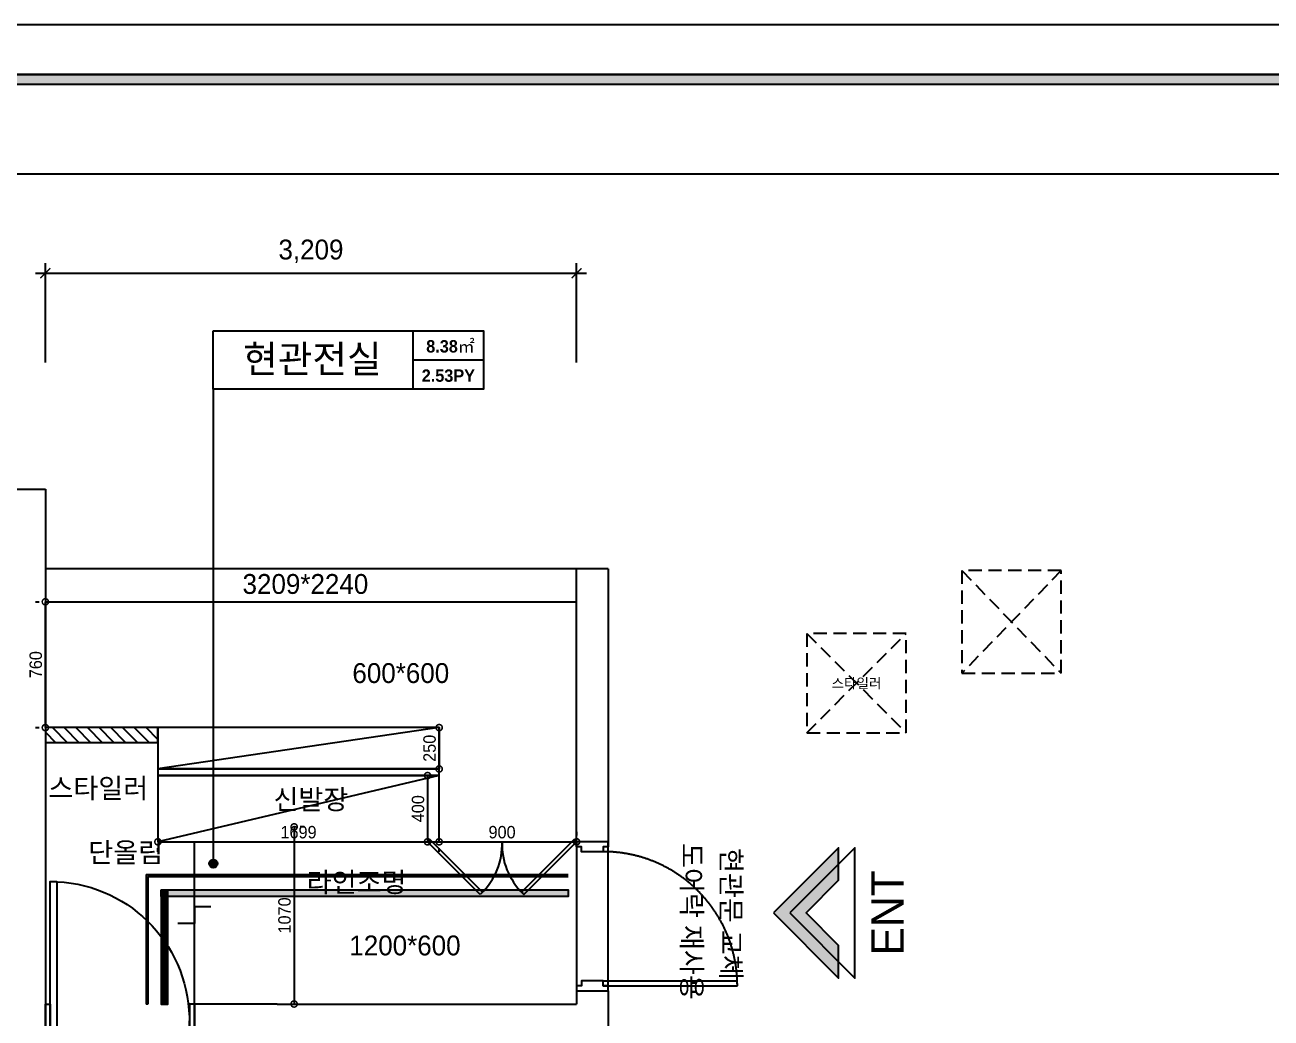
# Model space of a CAD drawing. Header units: inches. Extents: x -63256 to 33689, y -34490 to 100230.
# Drawn here: x -20484 to -12956, y -13468 to -7467 of the extents above; entities that cross this region are included whole.
import ezdxf
from ezdxf.enums import TextEntityAlignment as Align

# ---------------------------------------------------------------- set-up
doc = ezdxf.new("R2010")
doc.units = ezdxf.units.IN
doc.header["$LTSCALE"] = 100
doc.header["$MEASUREMENT"] = 0
doc.linetypes.add('ACAD_ISO04W100', pattern=[30, 24, -3, 0, -3])
doc.linetypes.add('DH-HID2', pattern=[1.2, 0.8, -0.4])
for name, color, linetype in [('0-ELC TEXT', 7, 'Continuous'), ('03-TEXT', 3, 'Continuous'), ('03-WAL NEW', 3, 'Continuous'), ('06-FUR', 6, 'Continuous'), ('06-LIGHT', 4, 'Continuous'), ('07-DIM WAL', 5, 'Continuous'), ('3.기호.계단선', 30, 'Continuous'), ('C-WIN', 4, 'Continuous'), ('CO-DO-FR', 7, 'Continuous'), ('CO-DOOR', 8, 'Continuous'), ('F-SYM', 7, 'Continuous'), ('FORM(YOURNAME)-1', 1, 'Continuous'), ('FORM(YOURNAME)-11', 1, 'Continuous'), ('FU-FURM', 251, 'DH-HID2'), ('RC-LIGHT', 7, 'Continuous'), ('도면층2', 2, 'Continuous'), ('도면층4', 4, 'Continuous'), ('도면층5', 5, 'Continuous')]:
    doc.layers.add(name, color=color, linetype=linetype)
doc.styles.add('HY 울릉도 L', font='')
doc.styles.add('YOURNAME', font='')
doc.styles.add('넥슨고딕', font='')
doc.styles.add('스타일1', font='')
doc.styles.add('코레일둥고', font='')
doc.styles.get('HY 울릉도 L').set_extended_font_data('HY울릉도L')
doc.styles.get('YOURNAME').set_extended_font_data('HYwulM')
doc.styles.get('넥슨고딕').set_extended_font_data('NEXON Lv1 Gothic Bold', bold=True)
doc.styles.get('스타일1').set_extended_font_data('HYwulM')
doc.styles.get('코레일둥고').set_extended_font_data('Korail Round Gothic Medium')
doc.dimstyles.new('30', dxfattribs={"dimscale": 30, "dimtxt": 2.5, "dimasz": 2.5, "dimexe": 1.25, "dimexo": 2, "dimtad": 1, "dimdec": 0, "dimtxsty": '스타일1', "dimblk": 'DOTSMALL', "dimcen": 2.5, "dimclrd": 1, "dimclre": 1, "dimclrt": 2, "dimadec": 0, "dimazin": 0, "dimtfac": 1, "dimtix": 1, "dimtmove": 0, "dimatfit": 3, "dimldrblk": 'DOTSMALL', "dimfxl": 1.25, "dimarcsym": 0})
doc.dimstyles.new('60', dxfattribs={"dimscale": 60, "dimtxt": 2, "dimasz": 1, "dimexe": 1, "dimexo": 1, "dimgap": 1, "dimtad": 1, "dimdec": 0, "dimrnd": 0.05, "dimdsep": 46, "dimlunit": 6, "dimtxsty": 'HY 울릉도 L', "dimblk": 'ARCHTICK', "dimcen": 2.5, "dimdle": 1, "dimclrd": 133, "dimclre": 133, "dimclrt": 30, "dimadec": 0, "dimazin": 0, "dimtfac": 1, "dimtdec": 0, "dimtix": 1, "dimtmove": 2, "dimatfit": 3, "dimldrblk": 'ARCHTICK', "dimfxl": 1, "dimlwd": -1, "dimlwe": -1, "dimarcsym": 0})

# ---------------------------------------------------------------- blocks, each defined once
blk = doc.blocks.new('FORM-ELEVATION')
at = {"layer": 'FORM(YOURNAME)-11'}
h = blk.add_hatch(color=256, dxfattribs=at)
h.dxf.hatch_style = 1
h.paths.add_polyline_path([(-10309, 35708), (71691, 35708), (71691, 35508), (-10309, 35508)])
h.paths.add_polyline_path([(-10309, -21492), (71691, -21492), (71691, -21692), (-10309, -21692)])
at = {"layer": 'Defpoints', "color": 158}
for points in [[(-10309, -21692), (71691, -21692), (71691, 35708), (-10309, 35708)], [(-8309, 33708), (61071, 33708), (61071, -19692), (-8309, -19692)]]:
    blk.add_lwpolyline(points, close=True, dxfattribs=at)
at = {"layer": 'FORM(YOURNAME)-11', "color": 250}
blk.add_lwpolyline([(-11309, -22692), (72691, -22692), (72691, 36708), (-11309, 36708)], close=True, dxfattribs=at)
at = {"layer": 'FORM(YOURNAME)-11'}
blk.add_lwpolyline([(-10309, 35708), (71691, 35708), (71691, 35508), (-10309, 35508)], close=True, dxfattribs=at)
at = {"layer": 'FORM(YOURNAME)-11', "color": 3, "style": 'YOURNAME'}
for tag, height, p in [('1', 451, (71041, -1219)), ('2', 451, (71041, -1863)), ('3', 451, (71041, -3150)), ('4', 451, (71041, -5081)), ('5', 515, (71041, -7398)), ('6', 515, (71041, -9650)), ('7', 515, (71041, -11903)), ('8', 515, (71041, -14155)), ('9', 515, (71041, -16408)), ('10', 515, (66791, -18596)), ('11', 515, (71041, -18660)), ('12', 515, (66791, -20848)), ('13', 515, (71041, -20848))]:
    blk.add_attdef(tag, text='', height=height, dxfattribs=at).set_placement(p, align=Align.MIDDLE_RIGHT)
blk = doc.blocks.new('F-SYM-ENT NAME')
at = {"layer": 'F-SYM'}
h = blk.add_hatch(color=1, dxfattribs=at)
h.dxf.hatch_style = 1
h.paths.add_polyline_path([(-181266.5, -29724.5), (-181466.5, -29924.5), (-181366.5, -29924.5), (-181266.5, -29824.5), (-181166.5, -29924.5), (-181066.5, -29924.5)])
at = {"layer": 'F-SYM', "color": 1}
for points in [[(-181266.5, -29724.5), (-181466.5, -29924.5), (-181366.5, -29924.5), (-181266.5, -29824.5), (-181166.5, -29924.5), (-181066.5, -29924.5)], [(-181266.5, -29774.5), (-181466.5, -29974.5), (-181066.5, -29974.5)]]:
    blk.add_lwpolyline(points, close=True, dxfattribs=at)
at = {"layer": 'F-SYM', "color": 1, "style": 'YOURNAME'}
blk.add_attdef('ENT', text='', height=100, dxfattribs=at).set_placement((-181266.5, -30024.5), align=Align.TOP_CENTER)
blk = doc.blocks.new('D-013')
at = {"layer": 'CO-DO-FR'}
for points in [[(0, 200), (30, 200), (30, 0), (0, 0)], [(900, 200), (870, 200), (870, 0), (900, 0)]]:
    blk.add_lwpolyline(points, close=True, dxfattribs=at)
at = {"layer": 'CO-DOOR'}
blk.add_lwpolyline([(830, 940), (830, -740), (870, -740), (870, 940)], close=True, dxfattribs=at)
blk.add_arc((870, 100), 840, 90, 267.2706, dxfattribs=at)
blk = doc.blocks.new('_ArchTick')
at = {"color": 0, "linetype": 'ByBlock', "const_width": 0.15}
blk.add_lwpolyline([(-0.5, -0.5), (0.5, 0.5)], dxfattribs=at)
blk = doc.blocks.new('*D239')
at = {"layer": '07-DIM WAL', "color": 133, "transparency": 16777216}
for p, q in [((-20360.3, -9507.5), (-20360.3, -8907.5)), ((-17151.3, -9507.5), (-17151.3, -8907.5)), ((-20420.3, -8967.5), (-17091.3, -8967.5))]:
    blk.add_line(p, q, dxfattribs=at)
at = {"layer": 'Defpoints', "color": 0, "transparency": 16777216}
for p in [(-17151.3, -8967.5), (-20360.3, -9567.5), (-17151.3, -9567.5)]:
    blk.add_point(p, dxfattribs=at)
at = {"layer": '07-DIM WAL', "color": 133, "transparency": 16777216, "xscale": 60, "yscale": 60, "zscale": 60, "rotation": 180}
blk.add_blockref('_ArchTick', (-20360.3, -8967.5), dxfattribs=at)
at = {"layer": '07-DIM WAL', "color": 133, "transparency": 16777216, "xscale": 60, "yscale": 60, "zscale": 60}
blk.add_blockref('_ArchTick', (-17151.3, -8967.5), dxfattribs=at)
at = {"layer": '07-DIM WAL', "color": 30, "transparency": 16777216, "insert": (-18755.8, -8835.5), "char_height": 120, "attachment_point": 5, "style": 'HY 울릉도 L'}
blk.add_mtext('3,209', dxfattribs=at)
blk = doc.blocks.new('_DOTSMALL')
at = {"color": 0, "linetype": 'ByBlock', "const_width": 0.5}
blk.add_lwpolyline([(-0.0625, 0, 1), (0.0625, 0, 1)], format="xyb", close=True, dxfattribs=at)
blk = doc.blocks.new('*D256')
at = {"layer": '07-DIM WAL', "color": 1, "lineweight": -2, "transparency": 16777216}
for p, q in [((-18111.3, -12002.7), (-18088.8, -12002.7)), ((-18051.3, -12002.7), (-18051.3, -12402.7)), ((-18111.3, -12402.7), (-18088.8, -12402.7))]:
    blk.add_line(p, q, dxfattribs=at)
at = {"layer": 'Defpoints', "color": 0, "transparency": 16777216}
for p in [(-18051.3, -12002.7), (-18051.3, -12402.7), (-18051.3, -12402.7)]:
    blk.add_point(p, dxfattribs=at)
at = {"layer": '07-DIM WAL', "color": 1, "lineweight": -2, "transparency": 16777216, "xscale": 75, "yscale": 75, "zscale": 75}
for p, rotation in [((-18051.3, -12002.7), 90), ((-18051.3, -12402.7), 270)]:
    blk.add_blockref('_DOTSMALL', p, dxfattribs=dict(at, rotation=rotation))
at = {"layer": '07-DIM WAL', "color": 2, "transparency": 16777216, "insert": (-18109, -12202.7), "char_height": 75, "attachment_point": 5, "rotation": 90, "style": '스타일1'}
blk.add_mtext('400', dxfattribs=at)
blk = doc.blocks.new('*D257')
at = {"layer": '07-DIM WAL', "color": 1, "lineweight": -2, "transparency": 16777216}
for p, q in [((-18857.5, -12312.5), (-18857.5, -13382.5)), ((-18797.5, -12312.5), (-18820, -12312.5)), ((-18830.1, -13382.5), (-18820, -13382.5))]:
    blk.add_line(p, q, dxfattribs=at)
at = {"layer": 'Defpoints', "color": 0, "transparency": 16777216}
for p in [(-18857.5, -12312.5), (-18890.1, -13382.5), (-18857.5, -13382.5)]:
    blk.add_point(p, dxfattribs=at)
at = {"layer": '07-DIM WAL', "color": 1, "lineweight": -2, "transparency": 16777216, "xscale": 75, "yscale": 75, "zscale": 75}
for p, rotation in [((-18857.5, -12312.5), 90), ((-18857.5, -13382.5), 270)]:
    blk.add_blockref('_DOTSMALL', p, dxfattribs=dict(at, rotation=rotation))
at = {"layer": '07-DIM WAL', "color": 2, "transparency": 16777216, "insert": (-18915.3, -12847.5), "char_height": 75, "attachment_point": 5, "rotation": 90, "style": '스타일1'}
blk.add_mtext('1070', dxfattribs=at)
blk = doc.blocks.new('*D233')
at = {"layer": '07-DIM WAL', "color": 1, "lineweight": -2, "transparency": 16777216}
for p, q in [((-20420.3, -10952.5), (-20397.8, -10952.5)), ((-20360.3, -11712.7), (-20360.3, -10952.5)), ((-20420.3, -11712.7), (-20397.8, -11712.7))]:
    blk.add_line(p, q, dxfattribs=at)
at = {"layer": 'Defpoints', "color": 0, "transparency": 16777216}
for p in [(-20360.3, -10952.5), (-20360.3, -10952.5), (-20360.3, -11712.7)]:
    blk.add_point(p, dxfattribs=at)
at = {"layer": '07-DIM WAL', "color": 1, "lineweight": -2, "transparency": 16777216, "xscale": 75, "yscale": 75, "zscale": 75}
for p, rotation in [((-20360.3, -10952.5), 90), ((-20360.3, -11712.7), 270)]:
    blk.add_blockref('_DOTSMALL', p, dxfattribs=dict(at, rotation=rotation))
at = {"layer": '07-DIM WAL', "color": 2, "transparency": 16777216, "insert": (-20418.1, -11332.6), "char_height": 75, "attachment_point": 5, "rotation": 90, "style": '스타일1'}
blk.add_mtext('760', dxfattribs=at)
blk = doc.blocks.new('*D337')
at = {"layer": '07-DIM WAL', "color": 1, "lineweight": -2, "transparency": 16777216}
for p, q in [((-19680.3, -12402.7), (-17981.3, -12402.7)), ((-19680.3, -12462.7), (-19680.3, -12440.2)), ((-17981.3, -12462.7), (-17981.3, -12440.2))]:
    blk.add_line(p, q, dxfattribs=at)
at = {"layer": 'Defpoints', "color": 0, "transparency": 16777216}
for p in [(-19680.3, -12402.7), (-17981.3, -12402.7), (-17981.3, -12402.7)]:
    blk.add_point(p, dxfattribs=at)
at = {"layer": '07-DIM WAL', "color": 1, "lineweight": -2, "transparency": 16777216, "xscale": 75, "yscale": 75, "zscale": 75, "rotation": 180}
blk.add_blockref('_DOTSMALL', (-19680.3, -12402.7), dxfattribs=at)
at = {"layer": '07-DIM WAL', "color": 1, "lineweight": -2, "transparency": 16777216, "xscale": 75, "yscale": 75, "zscale": 75}
blk.add_blockref('_DOTSMALL', (-17981.3, -12402.7), dxfattribs=at)
at = {"layer": '07-DIM WAL', "color": 2, "transparency": 16777216, "insert": (-18830.8, -12344.9), "char_height": 75, "attachment_point": 5, "style": '스타일1'}
blk.add_mtext('1699', dxfattribs=at)
blk = doc.blocks.new('*D338')
at = {"layer": '07-DIM WAL', "color": 1, "lineweight": -2, "transparency": 16777216}
for p, q in [((-18051.3, -12342.7), (-18051.3, -12365.2)), ((-17151.3, -12342.7), (-17151.3, -12365.2)), ((-18051.3, -12402.7), (-17151.3, -12402.7))]:
    blk.add_line(p, q, dxfattribs=at)
at = {"layer": 'Defpoints', "color": 0, "transparency": 16777216}
for p in [(-18051.3, -12402.7), (-17151.3, -12402.7), (-17151.3, -12402.7)]:
    blk.add_point(p, dxfattribs=at)
at = {"layer": '07-DIM WAL', "color": 1, "lineweight": -2, "transparency": 16777216, "xscale": 75, "yscale": 75, "zscale": 75, "rotation": 180}
blk.add_blockref('_DOTSMALL', (-18051.3, -12402.7), dxfattribs=at)
at = {"layer": '07-DIM WAL', "color": 1, "lineweight": -2, "transparency": 16777216, "xscale": 75, "yscale": 75, "zscale": 75}
blk.add_blockref('_DOTSMALL', (-17151.3, -12402.7), dxfattribs=at)
at = {"layer": '07-DIM WAL', "color": 2, "transparency": 16777216, "insert": (-17601.3, -12344.9), "char_height": 75, "attachment_point": 5, "style": '스타일1'}
blk.add_mtext('900', dxfattribs=at)
blk = doc.blocks.new('dfdadfs')
at = {"layer": 'C-WIN'}
blk.add_lwpolyline([(-17151.3, -110752.5), (-20360.3, -110752.5), (-20360.3, -110952.5), (-17151.3, -110952.5)], close=True, dxfattribs=at)
at = {"layer": '도면층2'}
for p, q in [((-20560.3, -110272.5), (-20360.3, -110272.5)), ((-20360.3, -110272.5), (-20360.3, -113582.5)), ((-16960.3, -110752.5), (-17151.3, -110752.5)), ((-17151.3, -112402.2), (-17151.3, -110752.5)), ((-16960.3, -110752.5), (-16960.3, -112402.2)), ((-17151.3, -111549.8), (-17151.3, -111080.3)), ((-17151.3, -111549.8), (-17151.3, -111080.3)), ((-17151.3, -113302.5), (-17151.3, -113382.5)), ((-16960.3, -113302.5), (-16960.3, -117332.5)), ((-18960.3, -113382.5), (-19460.3, -113382.5)), ((-19460.3, -113382.5), (-19460.3, -113582.5)), ((-18960.3, -113382.5), (-17151.3, -113382.5))]:
    blk.add_line(p, q, dxfattribs=at)
at = {"layer": '도면층4'}
for p, q in [((-16989.9, -113242.2), (-16180.4, -113242.2)), ((-16989.9, -113272.2), (-16179.9, -113272.2))]:
    blk.add_line(p, q, dxfattribs=at)
blk.add_lwpolyline([(-17151.3, -112402.2), (-17151.3, -113302.2), (-16959.9, -113302.2), (-16959.9, -112402.2)], close=True, dxfattribs=at)
for points in [[(-16959.9, -112402.2), (-16959.9, -112432.2), (-16989.9, -112432.2), (-16989.9, -112462.2), (-17121.3, -112462.2), (-17121.3, -112432.2), (-17151.3, -112432.2), (-17151.3, -112402.2)], [(-16959.9, -113302.2), (-16959.9, -113272.2), (-16989.9, -113272.2), (-16989.9, -113242.2), (-17121.3, -113242.2), (-17121.3, -113272.2), (-17151.3, -113272.2), (-17151.3, -113302.2)]]:
    blk.add_lwpolyline(points, dxfattribs=at)
at = {"layer": '도면층5', "linetype": 'ACAD_ISO04W100', "ltscale": 30}
blk.add_arc((-16989.9, -113272.2), 810, 0, 90, dxfattribs=at)
at = {"layer": '0-ELC TEXT', "style": '코레일둥고'}
blk.add_text('3209*2240', height=120, dxfattribs=at).set_placement((-19169, -110904.9))
blk = doc.blocks.new('*D388')
at = {"layer": '07-DIM WAL', "color": 1, "lineweight": -2, "transparency": 16777216}
for p, q in [((-18041.3, -11712.7), (-18018.8, -11712.7)), ((-17981.3, -11712.7), (-17981.3, -11962.7)), ((-18041.3, -11962.7), (-18018.8, -11962.7))]:
    blk.add_line(p, q, dxfattribs=at)
at = {"layer": 'Defpoints', "color": 0, "transparency": 16777216}
for p in [(-17981.3, -11712.7), (-17981.3, -11962.7), (-17981.3, -11962.7)]:
    blk.add_point(p, dxfattribs=at)
at = {"layer": '07-DIM WAL', "color": 1, "lineweight": -2, "transparency": 16777216, "xscale": 75, "yscale": 75, "zscale": 75}
for p, rotation in [((-17981.3, -11712.7), 90), ((-17981.3, -11962.7), 270)]:
    blk.add_blockref('_DOTSMALL', p, dxfattribs=dict(at, rotation=rotation))
at = {"layer": '07-DIM WAL', "color": 2, "transparency": 16777216, "insert": (-18039, -11837.7), "char_height": 75, "attachment_point": 5, "rotation": 90, "style": '스타일1'}
blk.add_mtext('250', dxfattribs=at)

msp = doc.modelspace()

# ---------------------------------------------------------------- hatches: boundary and pattern name
at = {"layer": '0-ELC TEXT'}
h = msp.add_hatch(color=256, dxfattribs=at)
h.dxf.hatch_style = 1
edge = h.paths.add_edge_path()
edge.add_arc((-19345.7, -12534.1), 25, -180, 180, ccw=False)
at = {"layer": '03-WAL NEW'}
h = msp.add_hatch(dxfattribs=at)
h.set_pattern_fill('_USER', color=256, scale=50, angle=135, pattern_type=0)
h.set_pattern_definition([(135, (0, -140.256), (-35.35534, -35.35534), [])])
h.paths.add_polyline_path([(-20360.3, -11801.9), (-19680.3, -11801.9), (-19680.3, -11712.7), (-20360.3, -11712.7)])
at = {"layer": '06-LIGHT'}
h = msp.add_hatch(dxfattribs=at)
h.set_pattern_fill('ANSI31', color=140)
h.set_pattern_definition([(45, (52.90224, -23416.0576), (-0.08838834765, 0.08838834765), [])])
h.paths.add_polyline_path([(-19660.3, -12692.5), (-17201.3, -12692.5), (-17201.3, -12732.5), (-19660.3, -12732.5)])
h = msp.add_hatch(dxfattribs=at)
h.set_pattern_fill('ANSI31', color=140)
h.set_pattern_definition([(45, (52.90224, -23336.0576), (-0.08838834765, 0.08838834765), [])])
h.paths.add_polyline_path([(-19620.3, -12692.5), (-19660.3, -12692.5), (-19660.3, -13382.5), (-19620.3, -13382.5)])

# ---------------------------------------------------------------- linework, layer by layer
for points in [[(-19460.3, -13382.5), (-19460.3, -12402.7)], [(-19360.3, -12795.9), (-19460.3, -12795.9), (-19460.3, -12895.9), (-19560.3, -12895.9)]]:
    msp.add_lwpolyline(points)
at = {"layer": '0-ELC TEXT'}
for p, q in [((-18138.5, -9668.6), (-18138.5, -9314.8)), ((-18138.5, -9491.7), (-17713.8, -9491.7)), ((-19345.7, -9668.6), (-19345.7, -12534.1))]:
    msp.add_line(p, q, dxfattribs=at)
msp.add_lwpolyline([(-19345.7, -9314.8), (-17713.8, -9314.8), (-17713.8, -9668.6), (-19345.7, -9668.6)], close=True, dxfattribs=at)
msp.add_circle((-19345.7, -12534.1), 25, dxfattribs=at)
at = {"layer": '03-WAL NEW'}
msp.add_lwpolyline([(-19680.3, -11712.7), (-20360.3, -11712.7), (-20360.3, -11801.9), (-19680.3, -11801.9)], close=True, dxfattribs=at)
at = {"layer": '06-FUR'}
for p, q in [((-17981.3, -11712.7), (-19680.3, -11962.7)), ((-17981.3, -12002.7), (-19680.3, -12402.7))]:
    msp.add_line(p, q, dxfattribs=at)
msp.add_lwpolyline([(-17981.3, -11962.7), (-17981.3, -11712.7), (-19680.3, -11712.7), (-19680.3, -11962.7), (-17981.3, -11962.7)], dxfattribs=at)
for points in [[(-17981.3, -11962.7), (-19680.3, -11962.7), (-19680.3, -12002.7), (-17981.3, -12002.7)], [(-19680.3, -12402.7), (-17981.3, -12402.7), (-17981.3, -12002.7), (-19680.3, -12002.7)], [(-17733.1, -12720.9), (-18051.3, -12402.7), (-18037.1, -12388.6), (-17718.9, -12706.8)], [(-17469.5, -12720.9), (-17151.3, -12402.7), (-17165.4, -12388.6), (-17483.6, -12706.8)]]:
    msp.add_lwpolyline(points, close=True, dxfattribs=at)
for centre, start, end in [((-18015.6, -12417.2), 314.30897, 1.99931), ((-17186.9, -12417.2), 178.00069, 225.69103)]:
    msp.add_arc(centre, 414.6, start, end, dxfattribs=at)
at = {"layer": '06-LIGHT', "color": 140}
msp.add_lwpolyline([(-19660.3, -12692.5), (-17201.3, -12692.5), (-17201.3, -12732.5), (-19660.3, -12732.5)], close=True, dxfattribs=at)
msp.add_lwpolyline([(-19660.3, -12692.5), (-19660.3, -13382.5), (-19620.3, -13382.5), (-19620.3, -12692.5)], dxfattribs=at)
at = {"layer": 'FU-FURM'}
for p, q in [((-14223.6, -10764.1), (-14823.6, -11384.1)), ((-14823.6, -10764.1), (-14223.6, -11384.1)), ((-15760, -11743.9), (-15160, -11143.9)), ((-15760, -11143.9), (-15160, -11743.9))]:
    msp.add_line(p, q, dxfattribs=at)
for points in [[(-14823.6, -11384.1), (-14223.6, -11384.1), (-14223.6, -10764.1), (-14823.6, -10764.1)], [(-15760, -11743.9), (-15160, -11743.9), (-15160, -11143.9), (-15760, -11143.9)]]:
    msp.add_lwpolyline(points, close=True, dxfattribs=at)
at = {"layer": 'RC-LIGHT'}
for p, q in [((-19752.3, -12600.5), (-17201.3, -12600.5)), ((-19752.3, -12600.5), (-19752.3, -13382.5)), ((-19740.3, -12612.5), (-17201.3, -12612.5)), ((-19740.3, -12612.5), (-19740.3, -13382.5)), ((-19740.3, -13382.5), (-19752.3, -13382.5))]:
    msp.add_line(p, q, dxfattribs=at)

# ---------------------------------------------------------------- block references
at = {"layer": '07-DIM WAL'}
msp.add_blockref('dfdadfs', (0, 100000), dxfattribs=at)
at = {"layer": '3.기호.계단선', "xscale": 1.968503937007874, "yscale": 1.968503937007874, "zscale": 1.968503937007874, "rotation": 90}
msp.add_blockref('F-SYM-ENT NAME', (-74474.6, 343991.7), dxfattribs=at).add_auto_attribs({'ENT': 'ENT'})
at = {"layer": 'CO-DOOR', "xscale": -1}
msp.add_blockref('D-013', (-19460.3, -13582.5), dxfattribs=at)
at = {"layer": 'FORM(YOURNAME)-1', "xscale": 0.3, "yscale": 0.3, "zscale": 0.3}
msp.add_blockref('FORM-ELEVATION', (-29574.7, -18479.9), dxfattribs=at)

# ---------------------------------------------------------------- texts
at = {"layer": '0-ELC TEXT', "style": '코레일둥고'}
for s, p in [('600*600', (-18505.5, -11443.3)), ('스타일러', (-20341.6, -12139.1)), ('신발장', (-18982.1, -12206.5)), ('1200*600', (-18524.1, -13088.7))]:
    msp.add_text(s, height=120, dxfattribs=at).set_placement(p)
for s, p in [('도어락 재사용', (-16514.9, -12409.7)), ('현관문 교체', (-16277.8, -12440))]:
    msp.add_text(s, height=120, rotation=270, dxfattribs=at).set_placement(p)
at = {"layer": '03-TEXT'}
for s, height, style, p in [('현관전실', 166.67, '코레일둥고', (-18747.1, -9568.3)), ('8.38㎡', 75, '넥슨고딕', (-17912.8, -9446.6)), ('2.53PY', 75, '넥슨고딕', (-17925.7, -9623.5))]:
    msp.add_text(s, height=height, dxfattribs=dict(at, style=style)).set_placement(p, align=Align.CENTER)
at = {"layer": '06-LIGHT', "color": 140, "style": '코레일둥고'}
msp.add_text('라인조명', height=120, dxfattribs=at).set_placement((-18781.1, -12707.1))
at = {"layer": '3.기호.계단선', "style": '코레일둥고'}
msp.add_text('단올림', height=120, dxfattribs=at).set_placement((-20100.9, -12526.6))
at = {"layer": 'FU-FURM', "style": '코레일둥고'}
msp.add_text('스타일러', height=60, dxfattribs=at).set_placement((-15610.5, -11474.8))

# ---------------------------------------------------------------- dimensions: what is measured, and where the dimension line sits
at = {"layer": '07-DIM WAL'}
for base, p1, p2, dimstyle, picture, middle in [((-17151.3, -8967.5), (-20360.3, -9567.5), (-17151.3, -9567.5), '60', '*D239', (-18755.8, -8835.5)), ((-17981.3, -12402.7), (-19680.3, -12402.7), (-17981.3, -12402.7), '30', '*D337', (-18830.8, -12344.9)), ((-17151.3, -12402.7), (-18051.3, -12402.7), (-17151.3, -12402.7), '30', '*D338', (-17601.3, -12344.9))]:
    dim = msp.add_linear_dim(base=base, p1=p1, p2=p2, dimstyle=dimstyle, dxfattribs=at)
    dim.commit()
    dim.dimension.update_dxf_attribs({"geometry": picture, "text_midpoint": middle})
for base, p1, p2, picture, middle in [((-20360.3, -10952.5), (-20360.3, -11712.7), (-20360.3, -10952.5), '*D233', (-20418.1, -11332.6)), ((-17981.3, -11962.7), (-17981.3, -11712.7), (-17981.3, -11962.7), '*D388', (-18039, -11837.7)), ((-18051.3, -12402.7), (-18051.3, -12002.7), (-18051.3, -12402.7), '*D256', (-18109, -12202.7)), ((-18857.5, -13382.5), (-18857.5, -12312.5), (-18890.1, -13382.5), '*D257', (-18915.3, -12847.5))]:
    dim = msp.add_linear_dim(base=base, p1=p1, p2=p2, angle=90, dimstyle='30', dxfattribs=at)
    dim.commit()
    dim.dimension.update_dxf_attribs({"geometry": picture, "text_midpoint": middle})

doc.saveas('drawing.dxf')
